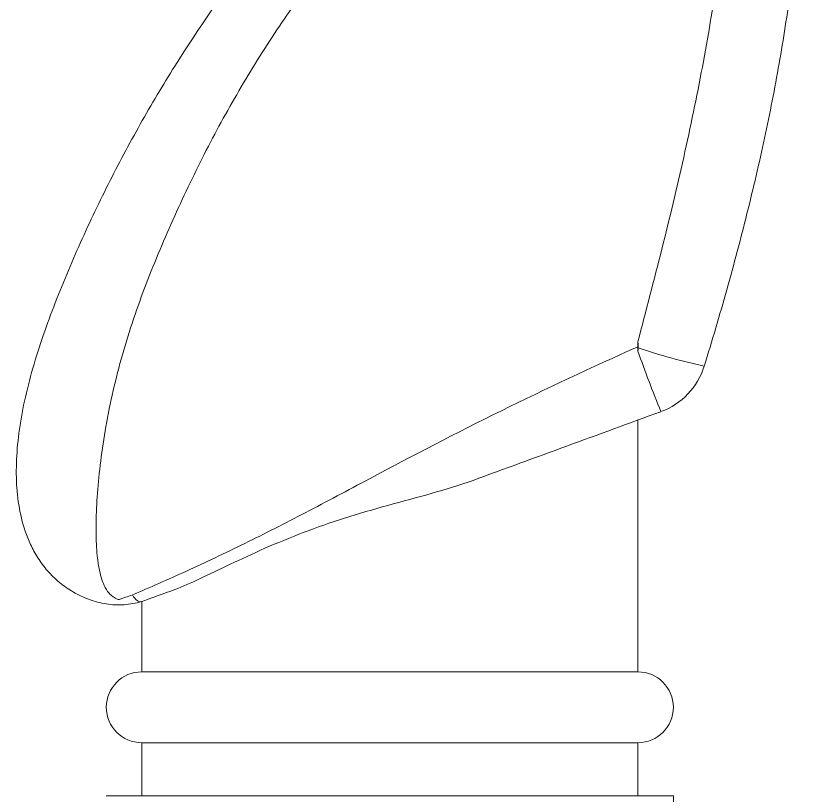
# Paper-space layout '_Left' of a CAD drawing. Header units: millimetres. Extents: x -15 to 40.7, y -14.6 to 59.
# Drawn here: x -10.55 to 12.19, y 15 to 37 of the extents above; entities that cross this region are included whole.
import ezdxf

# ---------------------------------------------------------------- set-up
doc = ezdxf.new("R2010")
doc.units = ezdxf.units.MM

psp = doc.layouts.new('_Left')

# ---------------------------------------------------------------- linework, layer by layer
at = {"color": 7, "linetype": 'Continuous', "lineweight": 15}
for p, q in [((7.01, 27.674), (7, 27.673)), ((7.01, 27.641), (7, 27.641)), ((7, 18.5), (7, 25.603)), ((-7, 20.481), (-7, 18.5)), ((7, 18.5), (-7, 18.5)), ((-7, 16.5), (-7, 15)), ((7, 16.5), (-7, 16.5)), ((7, 15), (7, 16.5)), ((8, 15), (-8, 15))]:
    psp.add_line(p, q, dxfattribs=at)
for centre, radius, start, end in [((47.231, 41.831), 42.691, 199.5463, 201.9978), ((11.992, 42.079), 15.274, 250.9605, 258.2095), ((6.961, 27.719), 2, 290.0964, 342.8032), ((-7, 17.5), 1, 90, 270), ((7, 17.5), 1, 270, 90), ((13.222, 15), 5.222, 180, 258.6119)]:
    psp.add_arc(centre, radius, start, end, dxfattribs=at)
for points, knots in [([(1.245, 56.733), (1.991, 56.644), (2.721, 56.5), (4.141, 56.084), (4.832, 55.814), (5.833, 55.29), (6.158, 55.097), (6.778, 54.681), (7.075, 54.456), (7.642, 53.975), (7.913, 53.718), (8.427, 53.172), (8.671, 52.881), (9.348, 51.982), (9.731, 51.341), (10.219, 50.328), (10.368, 49.98), (10.635, 49.278), (10.753, 48.924), (11.07, 47.851), (11.23, 47.124), (11.469, 45.653), (11.546, 44.917), (11.68, 42.733), (11.645, 41.3), (11.477, 39.168), (11.401, 38.461), (11.216, 37.056), (11.108, 36.358), (10.862, 34.959), (10.724, 34.259), (10.422, 32.851), (10.256, 32.142), (9.9, 30.714), (9.709, 29.998), (9.407, 28.922), (9.303, 28.563), (9.09, 27.843), (8.982, 27.485), (8.871, 27.127)], [0, 0, 0, 0, 0.0625, 0.0625, 0.125, 0.125, 0.15625, 0.15625, 0.1875, 0.1875, 0.21875, 0.21875, 0.25, 0.25, 0.3125, 0.3125, 0.34375, 0.34375, 0.375, 0.375, 0.4375, 0.4375, 0.5, 0.5, 0.625, 0.625, 0.6875, 0.6875, 0.75, 0.75, 0.8125, 0.8125, 0.875, 0.875, 0.9375, 0.9375, 0.96875, 0.96875, 1, 1, 1, 1]), ([(-0.395, 47.093), (-0.056, 46.971), (0.264, 46.801), (0.832, 46.375), (1.084, 46.113), (1.376, 45.673), (1.46, 45.516), (1.596, 45.19), (1.648, 45.023), (1.719, 44.683), (1.738, 44.509), (1.743, 44.158), (1.729, 43.985), (1.643, 43.475), (1.525, 43.141), (1.23, 42.526), (1.052, 42.238), (0.671, 41.679), (0.467, 41.408), (0.05, 40.873), (-0.163, 40.609), (-0.805, 39.82), (-1.23, 39.294), (-2.052, 38.228), (-2.45, 37.687), (-3.214, 36.581), (-3.581, 36.017), (-4.284, 34.862), (-4.621, 34.269), (-5.262, 33.065), (-5.566, 32.453), (-6.146, 31.207), (-6.423, 30.575), (-6.813, 29.609), (-6.938, 29.283), (-7.177, 28.623), (-7.29, 28.288), (-7.603, 27.28), (-7.778, 26.605), (-7.985, 25.592), (-8.044, 25.255), (-8.141, 24.606), (-8.18, 24.29), (-8.241, 23.68), (-8.262, 23.39), (-8.288, 22.848), (-8.293, 22.596), (-8.284, 22.123), (-8.271, 21.907), (-8.225, 21.512), (-8.192, 21.333), (-8.119, 21.086), (-8.091, 21.007), (-8.021, 20.857), (-7.98, 20.786), (-7.893, 20.687), (-7.86, 20.655), (-7.798, 20.61), (-7.776, 20.596), (-7.739, 20.575), (-7.726, 20.569), (-7.698, 20.556), (-7.683, 20.549), (-7.66, 20.544), (-7.655, 20.542), (-7.643, 20.543), (-7.638, 20.544), (-7.624, 20.547), (-7.616, 20.55), (-7.591, 20.558), (-7.542, 20.575), (-7.427, 20.614), (-7.327, 20.648), (-7.26, 20.67)], [0, 0, 0, 0, 0.03125, 0.03125, 0.0625, 0.0625, 0.078125, 0.078125, 0.09375, 0.09375, 0.109375, 0.109375, 0.125, 0.125, 0.15625, 0.15625, 0.1875, 0.1875, 0.21875, 0.21875, 0.25, 0.25, 0.3125, 0.3125, 0.375, 0.375, 0.4375, 0.4375, 0.5, 0.5, 0.5625, 0.5625, 0.625, 0.625, 0.65625, 0.65625, 0.6875, 0.6875, 0.75, 0.75, 0.78125, 0.78125, 0.8125, 0.8125, 0.84375, 0.84375, 0.875, 0.875, 0.90625, 0.90625, 0.9375, 0.9375, 0.953125, 0.953125, 0.96875, 0.96875, 0.976563, 0.976563, 0.980469, 0.980469, 0.982422, 0.982422, 0.984375, 0.984375, 0.984863, 0.984863, 0.985352, 0.985352, 0.986328, 0.986328, 0.988281, 0.992188, 1, 1, 1, 1]), ([(-7.005, 20.48), (-7.166, 20.434), (-7.332, 20.405), (-7.668, 20.383), (-7.837, 20.39), (-8.168, 20.442), (-8.331, 20.485), (-8.565, 20.572), (-8.641, 20.604), (-8.787, 20.673), (-8.857, 20.71), (-9.065, 20.83), (-9.198, 20.922), (-9.442, 21.122), (-9.554, 21.231), (-9.757, 21.464), (-9.849, 21.587), (-10.009, 21.838), (-10.078, 21.966), (-10.255, 22.343), (-10.335, 22.589), (-10.455, 23.086), (-10.494, 23.336), (-10.539, 23.852), (-10.545, 24.117), (-10.527, 24.662), (-10.504, 24.944), (-10.427, 25.531), (-10.374, 25.832), (-10.242, 26.442), (-10.163, 26.753), (-9.894, 27.686), (-9.677, 28.301), (-9.321, 29.22), (-9.197, 29.525), (-8.943, 30.127), (-8.812, 30.425), (-8.411, 31.311), (-8.131, 31.893), (-7.546, 33.037), (-7.241, 33.601), (-6.608, 34.71), (-6.278, 35.257), (-5.259, 36.865), (-4.537, 37.896), (-3.402, 39.408), (-3.015, 39.906), (-2.236, 40.899), (-1.842, 41.393), (-1.281, 42.152), (-1.099, 42.409), (-0.856, 42.802), (-0.78, 42.934), (-0.648, 43.203), (-0.591, 43.341), (-0.517, 43.615), (-0.501, 43.746), (-0.52, 43.945), (-0.533, 44.01), (-0.576, 44.141), (-0.607, 44.207), (-0.685, 44.331), (-0.734, 44.392), (-0.847, 44.502), (-0.91, 44.552), (-1.115, 44.682), (-1.27, 44.744), (-1.433, 44.778)], [0, 0, 0, 0, 0.015625, 0.015625, 0.03125, 0.03125, 0.046875, 0.046875, 0.054688, 0.054688, 0.0625, 0.0625, 0.078125, 0.078125, 0.09375, 0.09375, 0.109375, 0.109375, 0.125, 0.125, 0.15625, 0.15625, 0.1875, 0.1875, 0.21875, 0.21875, 0.25, 0.25, 0.28125, 0.28125, 0.3125, 0.3125, 0.375, 0.375, 0.40625, 0.40625, 0.4375, 0.4375, 0.5, 0.5, 0.5625, 0.5625, 0.625, 0.625, 0.75, 0.75, 0.8125, 0.8125, 0.875, 0.875, 0.90625, 0.90625, 0.921875, 0.921875, 0.9375, 0.9375, 0.953125, 0.953125, 0.960938, 0.960938, 0.96875, 0.96875, 0.976563, 0.976563, 0.984375, 0.984375, 1, 1, 1, 1]), ([(7, 27.812), (7.11, 28.247), (7.224, 28.683), (7.452, 29.557), (7.564, 29.991), (7.895, 31.292), (8.102, 32.158), (8.484, 33.873), (8.66, 34.721), (8.977, 36.407), (9.119, 37.244), (9.241, 38.084)], [0, 0, 0, 0, 0.125, 0.125, 0.25, 0.25, 0.5, 0.5, 0.75, 0.75, 1, 1, 1, 1]), ([(7, 27.673), (7, 27.698), (7, 27.744), (7, 27.79), (7, 27.812)], [0.201888181, 0.201888181, 0.201888181, 0.201888181, 0.203298582, 0.204555075, 0.204555075, 0.204555075, 0.204555075]), ([(7.01, 27.674), (7.008, 27.707), (7.005, 27.739), (7.003, 27.771), (7.002, 27.785), (7.001, 27.798), (7, 27.812)], [0, 0, 0, 0, 0.0000972574, 0.0000972574, 0.0000972574, 0.0001376591, 0.0001376591, 0.0001376591, 0.0001376591]), ([(-7.26, 20.67), (-6.779, 20.877), (-6.27, 21.1), (-5.473, 21.464), (-5.201, 21.591), (-4.652, 21.85), (-4.374, 21.984), (-3.532, 22.398), (-2.959, 22.689), (-1.788, 23.3), (-1.187, 23.62), (0.642, 24.593), (1.882, 25.242), (4.411, 26.489), (5.698, 27.09), (7, 27.673)], [0, 0, 0, 0, 0.125, 0.125, 0.1875, 0.1875, 0.25, 0.25, 0.375, 0.375, 0.5, 0.5, 0.75, 0.75, 1, 1, 1, 1]), ([(7, 27.641), (7, 27.633), (7, 27.625), (7, 27.617), (7, 27.594), (7, 27.571), (7, 27.548)], [0.00003186025, 0.00003186025, 0.00003186025, 0.00003186025, 0.00005671234, 0.00005671234, 0.00005671234, 0.00012551578, 0.00012551578, 0.00012551578, 0.00012551578]), ([(7.01, 27.641), (7.009, 27.633), (7.008, 27.626), (7.007, 27.618), (7.005, 27.595), (7.002, 27.571), (7, 27.548)], [0, 0, 0, 0, 0.00002225184, 0.00002225184, 0.00002225184, 0.00009315377, 0.00009315377, 0.00009315377, 0.00009315377]), ([(7.01, 27.674), (7.01, 27.671), (7.011, 27.667), (7.011, 27.664), (7.011, 27.659), (7.011, 27.653), (7.01, 27.648), (7.01, 27.646), (7.01, 27.643), (7.01, 27.641)], [0, 0, 0, 0, 0.00001037535, 0.00001037535, 0.00001037535, 0.00002632695, 0.00002632695, 0.00002632695, 0.00003391955, 0.00003391955, 0.00003391955, 0.00003391955]), ([(7.648, 25.84), (6.761, 25.516), (5.876, 25.192), (4.11, 24.546), (3.229, 24.224), (2.351, 23.902)], [0, 0, 0, 0, 0.5, 0.5, 1, 1, 1, 1]), ([(2.351, 23.902), (1.968, 23.762), (1.573, 23.644), (0.767, 23.418), (0.355, 23.31), (-0.472, 23.081), (-0.878, 22.964), (-1.673, 22.71), (-2.064, 22.573), (-2.82, 22.285), (-3.18, 22.135), (-3.865, 21.834), (-4.193, 21.681), (-4.809, 21.389), (-5.093, 21.252), (-5.614, 21.008), (-5.851, 20.901), (-6.063, 20.824)], [0, 0, 0, 0, 0.125, 0.125, 0.25, 0.25, 0.375, 0.375, 0.5, 0.5, 0.625, 0.625, 0.75, 0.75, 0.875, 0.875, 1, 1, 1, 1]), ([(-7.005, 20.48), (-7.046, 20.468), (-7.088, 20.479), (-7.175, 20.543), (-7.219, 20.596), (-7.26, 20.67)], [0, 0, 0, 0, 0.5, 0.5, 1, 1, 1, 1])]:
    psp.add_open_spline(points, degree=3, knots=knots, dxfattribs=at)
for points in [[(7, 27.673), (7, 27.663), (7, 27.652), (7, 27.641)], [(-6.063, 20.824), (-6.387, 20.705), (-6.7, 20.591), (-7, 20.481)], [(-7, 20.481), (-7, 20.481), (-7.001, 20.481), (-7.005, 20.48)]]:
    psp.add_open_spline(points, degree=3, dxfattribs=at)

doc.saveas('drawing.dxf')
